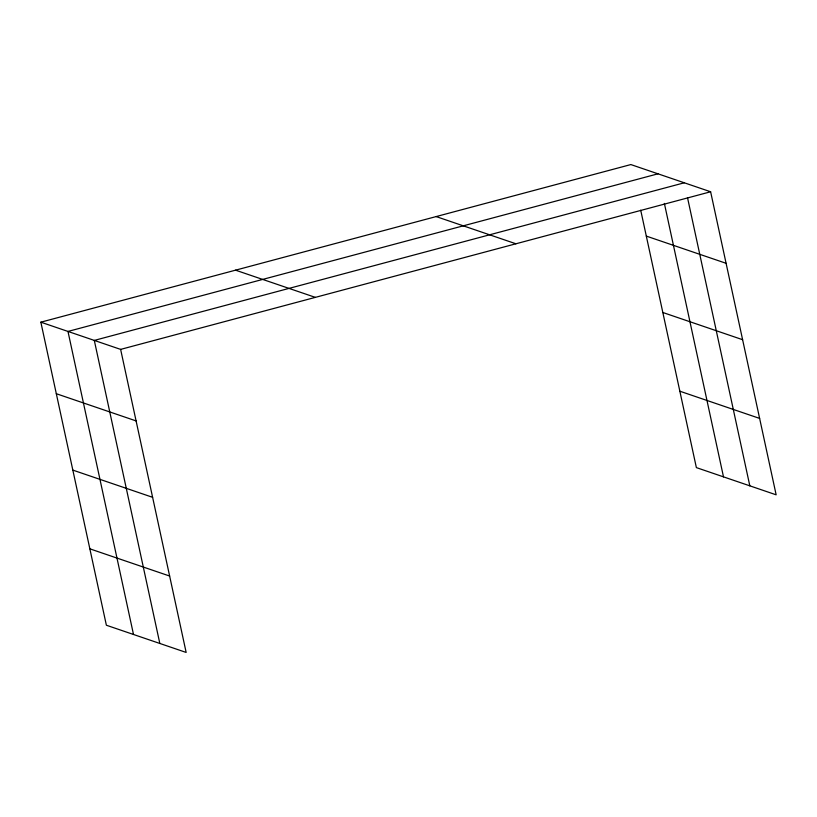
<?xml version="1.0" encoding="UTF-8"?>
<svg xmlns="http://www.w3.org/2000/svg" width="817" height="817" viewBox="0 0 817 817"><rect width="100%" height="100%" fill="white"/><g stroke="black" fill="none" stroke-linecap="round" stroke-linejoin="round"><path stroke-width="1.23" d="M40.85 322.184L120.63 349.39L186.153 652.436L106.373 625.23L40.85 322.184L630.847 164.564L710.627 191.77L776.15 494.816L696.37 467.61L640.712 210.194M657.971 173.817L67.974 331.436L133.498 634.482M684.299 182.794L94.302 340.413L159.826 643.459M120.63 349.39L710.627 191.77M646.308 236.093L726.099 263.299M436.145 216.576L515.925 243.783M662.832 312.492L742.612 339.698M679.846 391.21L759.636 418.416M235.551 270.172L315.331 297.368M56.312 393.712L136.102 420.918M72.836 470.112L152.616 497.318M89.85 548.83L169.64 576.036M687.495 197.591L749.822 485.839M664.374 203.413L723.494 476.862"/></g></svg>
